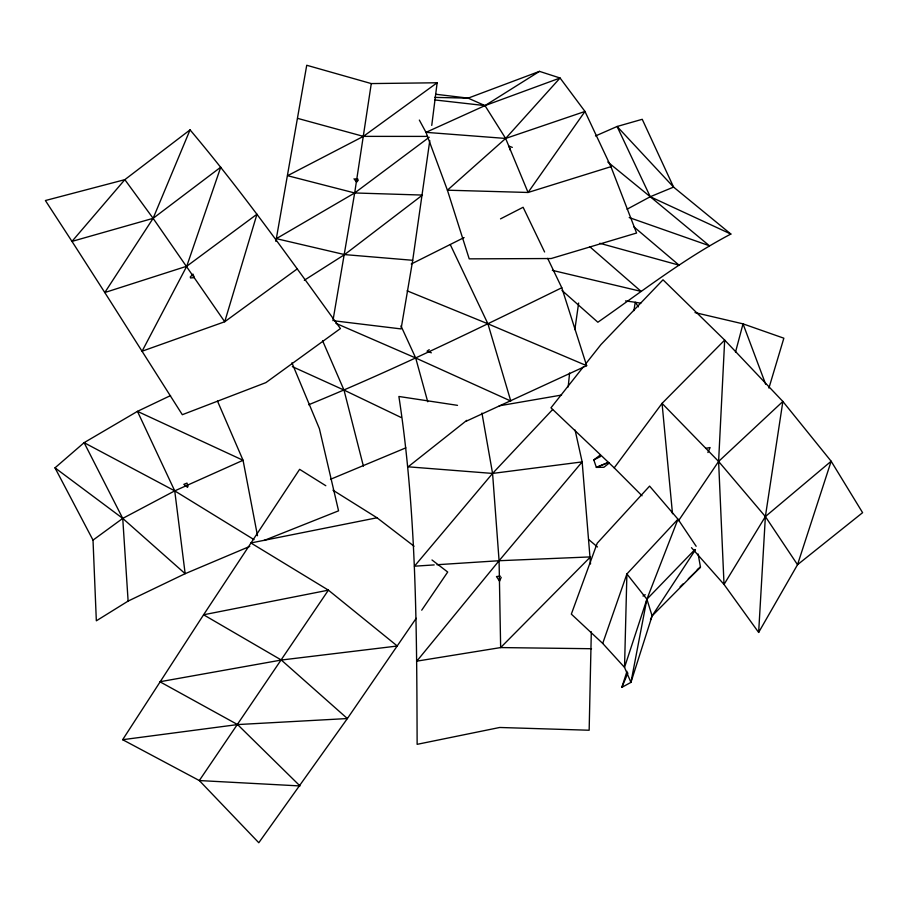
<?xml version="1.0" encoding="UTF-8"?>
<svg xmlns="http://www.w3.org/2000/svg" width="908" height="908" viewBox="0 0 908 908"><rect width="100%" height="100%" fill="white"/><g stroke="black" fill="none" stroke-linecap="round" stroke-linejoin="round"><path stroke-width="1.36" d="M591.312 631.775L589.156 730.236L499.706 727.478L417.135 744.333C416.693 628.234 416.534 511.499 398.884 396.478L457.496 405.343M691.487 547.66L724.028 584.434L758.645 632.433L765.376 516.573L782.866 401.461L724.675 340.091L663.01 279.8L600.96 344.575L585.172 364.539M568.192 386.933L569.6 372.972M431.754 125.406L437.145 82.764L371.281 83.581L306.734 65.263L275.85 241.403M429.79 140.592L412.709 260.29L401.075 328.923L334.337 320.83M574.855 329.638L578.634 303.022M371.281 83.581L354.676 192.961L332.941 320.66M633.92 310.649L635.237 302.262L640.81 303.204M735.491 352.191L743.028 323.861L695.017 312.602M768.917 388.068L783.854 338.196L743.028 323.861L765.648 384.209M695.403 549.817L652.114 615.896L630.935 682.385L621.844 687.356L626.997 671.296M602.708 643.42L626.895 573.958L677.981 519.194L649.595 486.109L597.214 543.2L571.336 614.126L602.708 643.42L624.534 667.391L630.935 682.385L646.893 599.201L677.981 519.194L696.152 546.275M190.056 129.867L153.112 218.34L104.795 292.535L182.315 414.706L265.885 382.62L340.432 328.548C291.672 261.311 243.639 193.393 190.056 129.867L124.839 179.659L71.982 241.392L104.795 292.535L186.742 266.248L256.964 214.231L224.73 321.75L142.102 351.203L186.742 266.248L220.746 167.174L153.112 218.34L71.982 241.392L45.4 200.532L124.839 179.659L153.112 218.34L224.73 321.75L297.279 268.87M501.205 577.352L499.593 581.199L496.46 576.546L500.421 576.194M621.844 687.356L627.905 673.055M650.469 619.789L652.114 615.896L700.477 567.103L698.127 554.005M707.911 452.536L710.113 447.531L705.618 448.37M758.645 632.433L797.519 564.708L831.16 461.241L782.866 401.461L718.603 461.446L678.537 520.727M416.204 618.28L347.378 718.546L258.791 842.737L199.317 780.551L122.648 739.702L203.585 614.784L299.617 469.334L325.813 485.723M421.721 610.187L447.701 572.04L431.992 559.975M642.035 495.779L614.217 467.858L662.057 403.368L724.675 340.091L718.603 461.446L724.028 584.434L765.376 516.573L831.16 461.241L862.6 512.668L797.519 564.708L765.376 516.573L718.603 461.446L662.057 403.368L672.499 513.724M583.424 366.764L550.963 407.817L614.217 467.858M358.32 180.113L356.662 182.167L353.984 178.808M190.181 277.099L192.984 274.091L194.267 277.598L190.498 277.973M552.597 409.553L492.579 473.431L414.457 566.195L434.194 564.912M694.983 549.488L646.893 599.201L624.534 667.391L626.895 573.958L646.893 599.201L652.114 615.896M680.115 586.772L683.168 583.821M688.264 578.907L700.477 567.103L697.287 569.668M249.757 546.4L185.153 573.686L128.119 601.085L96.339 620.811L93.013 540.124L55.002 467.847L84.115 442.661L137.46 411.358L170.568 395.57M466.826 420.336L408.135 466.814L492.579 473.431L582.153 461.9L590.54 563.981M609.2 463.08L603.888 467.279L596.363 467.404L593.809 459.891L599.847 455.339M429.223 137.244L354.676 192.961L276.35 238.656L344.597 254.592L412.709 260.29M93.013 540.124L122.739 518.4L174.733 490.876L243.06 460.277L217.5 401.12M437.145 82.764L363.404 136.37L287.575 175.698L354.676 192.961L422.458 195.072L344.597 254.592L304.316 280.243M429.234 349.671L427.021 351.169L431.345 352.815M434.66 99.925L484.986 105.612L560.066 78.009L505.642 138.447L447.417 190.192L528.07 192.473L584.979 111.457L505.642 138.447L425.988 132.341L447.417 190.192L469.209 258.859L551.156 258.53L636.587 233.027L610.936 166.686L584.979 111.457L560.066 78.009L539.5 71.369L484.986 105.612L425.988 132.341L419.337 120.072M642.989 596.034L645.248 594.74M595.478 135.973L617.1 126.484L673.577 187.093L730.861 234.048C683.667 258.825 641.479 291.843 597.861 322.238L562.007 290.458M627.076 209.215L650.264 196.73L673.577 187.093L642.24 119.3L617.1 126.484L650.264 196.73L709.375 245.739L629.221 217.568M411.245 264.024L464.101 237.556M500.512 218.873L523.11 207.274L544.596 251.981M608.655 462.467L596.363 467.404L607.463 462.671M593.809 459.891L600.585 456.486M547.672 258.371L561.791 287.757C478.289 328.594 394.719 369.545 308.652 404.752M561.791 287.757L586.659 365.686L466.099 421.267M330.512 479.299L405.853 447.848M264.035 540.498L338.559 510.829L319.389 428.667L291.922 362.825M539.5 71.369L468.131 98.143L434.614 97.394M610.936 166.686L528.07 192.473L505.642 138.447L484.986 105.612L468.131 98.143L435.863 94.262M414.037 546.196L377.013 517.776L250.892 542.961L328.401 590.155L397.307 646.019L281.332 660.037L159.899 681.749L237.59 724.573L299.992 785.942L199.317 780.551L328.401 590.155L203.585 614.784L281.332 660.037L347.378 718.546L237.59 724.573L122.648 739.702M499.23 405.819L561.564 395.059M437.02 564.731L499.082 560.724L590.461 556.91L500.649 647.574L416.806 661.149L499.082 560.724L582.153 461.9L575.093 430.074M427.566 136.404L363.404 136.37L297.574 118.358M591.505 648.721L500.649 647.574L499.082 560.724L492.579 473.431L481.944 413.049M355.278 178.876L357.854 179.012M625.544 300.923L635.237 302.262L638.415 306.881M552.348 270.357L641.116 291.389L589.973 246.897M599.802 243.287L679.048 265.159L633.659 226.648M512.305 147.38L508.991 146.143L510.239 150.149M407.125 290.832L487.914 323.804L586.659 365.686M335.915 323.339L415.694 358.002L510.784 401.03L487.914 323.804L450.289 244.638M292.342 366.639L343.996 390.077L401.166 417.51M730.861 234.048L650.264 196.73L607.804 162.021M254.002 539.624L174.733 490.876L84.115 442.661L122.739 518.4L185.153 573.686L174.733 490.876L137.46 411.358L243.06 460.277L257.497 535.72M332.964 490.195L377.013 517.776M55.002 467.847L122.739 518.4L128.119 601.085M589.031 539.829L597.475 546.968M187.423 487.244L183.836 484.35L187.003 483.09L187.99 486.745M400.961 325.893L415.694 358.002L427.725 401.756M322.578 340.727L343.996 390.077L363.393 466.11"/></g></svg>
